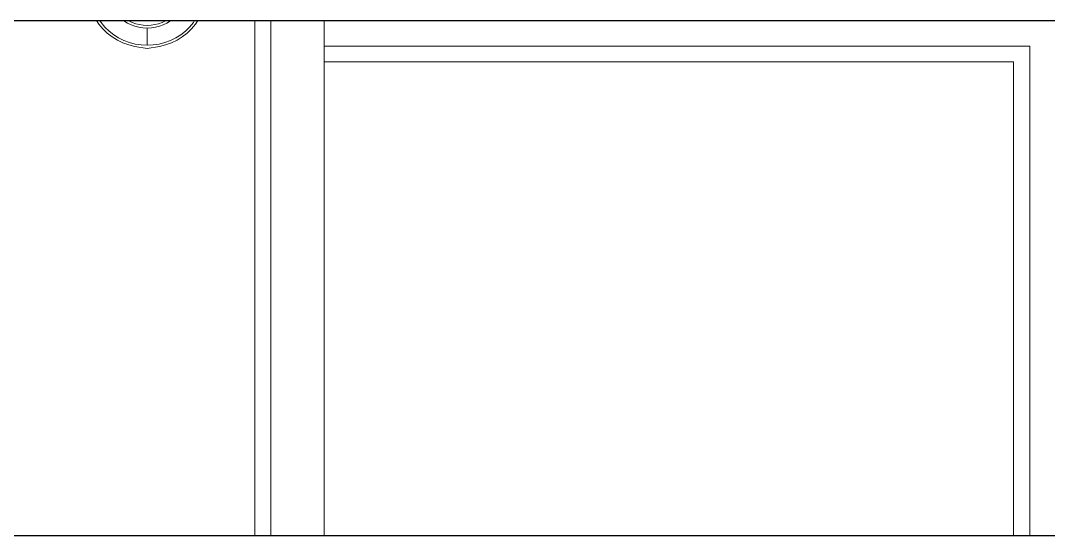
# Model space of a CAD drawing. Header units: inches. Extents: x -5096374 to -5070857, y -3259973 to -3243900.
# Drawn here: x -5079203.24 to -5079187.28, y -3259150.1 to -3259142.1 of the extents above; entities that cross this region are included whole.
import ezdxf

# ---------------------------------------------------------------- set-up
doc = ezdxf.new("R2010")
doc.units = ezdxf.units.IN
doc.header["$LTSCALE"] = 2
doc.header["$MEASUREMENT"] = 0
doc.layers.get('0').update_dxf_attribs({"linetype": 'CONTINUOUS'})
doc.layers.add('window', color=4, linetype='CONTINUOUS', lineweight=13)

msp = doc.modelspace()

# ---------------------------------------------------------------- linework, layer by layer
at = {"ltscale": 0.5}
for p, q in [((-5079359.202, -3259142.096), (-5078934.524, -3259142.096)), ((-5079359.202, -3259150.096), (-5078934.524, -3259150.096))]:
    msp.add_line(p, q, dxfattribs=at)
at = {"layer": 'window'}
for p, q in [((-5079202.061, -3259142.096), (-5079202.024, -3259142.151)), ((-5079202.012, -3259142.096), (-5079201.992, -3259142.128)), ((-5079201.644, -3259142.096), (-5079201.636, -3259142.103)), ((-5079201.636, -3259142.103), (-5079201.582, -3259142.136)), ((-5079201.561, -3259142.1), (-5079201.567, -3259142.096)), ((-5079201.508, -3259142.126), (-5079201.561, -3259142.1)), ((-5079200.99, -3259142.1), (-5079201.043, -3259142.126)), ((-5079200.984, -3259142.096), (-5079200.99, -3259142.1)), ((-5079200.969, -3259142.136), (-5079200.915, -3259142.103)), ((-5079200.915, -3259142.103), (-5079200.907, -3259142.096)), ((-5079200.559, -3259142.128), (-5079200.539, -3259142.096)), ((-5079200.527, -3259142.151), (-5079200.49, -3259142.096)), ((-5079199.606, -3259142.096), (-5079199.606, -3259150.096)), ((-5079199.354, -3259150.096), (-5079199.354, -3259142.096)), ((-5079198.526, -3259150.096), (-5079198.526, -3259142.096)), ((-5079202.024, -3259142.151), (-5079201.964, -3259142.224)), ((-5079201.992, -3259142.128), (-5079201.934, -3259142.198)), ((-5079201.964, -3259142.224), (-5079201.895, -3259142.29)), ((-5079201.934, -3259142.198), (-5079201.868, -3259142.261)), ((-5079201.868, -3259142.261), (-5079201.796, -3259142.318)), ((-5079201.582, -3259142.136), (-5079201.526, -3259142.164)), ((-5079201.526, -3259142.164), (-5079201.466, -3259142.186)), ((-5079201.453, -3259142.146), (-5079201.508, -3259142.126)), ((-5079201.466, -3259142.186), (-5079201.405, -3259142.201)), ((-5079201.396, -3259142.16), (-5079201.453, -3259142.146)), ((-5079201.405, -3259142.201), (-5079201.342, -3259142.21)), ((-5079201.338, -3259142.169), (-5079201.396, -3259142.16)), ((-5079201.342, -3259142.21), (-5079201.275, -3259142.213)), ((-5079201.275, -3259142.171), (-5079201.338, -3259142.169)), ((-5079201.213, -3259142.169), (-5079201.275, -3259142.171)), ((-5079201.275, -3259142.213), (-5079201.209, -3259142.21)), ((-5079201.275, -3259142.478), (-5079201.275, -3259142.213)), ((-5079201.155, -3259142.16), (-5079201.213, -3259142.169)), ((-5079201.209, -3259142.21), (-5079201.146, -3259142.201)), ((-5079201.098, -3259142.146), (-5079201.155, -3259142.16)), ((-5079201.146, -3259142.201), (-5079201.085, -3259142.186)), ((-5079201.043, -3259142.126), (-5079201.098, -3259142.146)), ((-5079201.085, -3259142.186), (-5079201.025, -3259142.164)), ((-5079201.025, -3259142.164), (-5079200.969, -3259142.136)), ((-5079200.755, -3259142.318), (-5079200.683, -3259142.261)), ((-5079200.683, -3259142.261), (-5079200.617, -3259142.198)), ((-5079200.656, -3259142.29), (-5079200.587, -3259142.224)), ((-5079200.617, -3259142.198), (-5079200.559, -3259142.128)), ((-5079200.587, -3259142.224), (-5079200.527, -3259142.151)), ((-5079201.895, -3259142.29), (-5079201.82, -3259142.35)), ((-5079201.82, -3259142.35), (-5079201.739, -3259142.401)), ((-5079201.796, -3259142.318), (-5079201.719, -3259142.366)), ((-5079201.739, -3259142.401), (-5079201.652, -3259142.443)), ((-5079201.719, -3259142.366), (-5079201.636, -3259142.407)), ((-5079201.636, -3259142.407), (-5079201.549, -3259142.439)), ((-5079201.002, -3259142.439), (-5079200.915, -3259142.407)), ((-5079200.915, -3259142.407), (-5079200.832, -3259142.366)), ((-5079200.899, -3259142.443), (-5079200.812, -3259142.401)), ((-5079200.832, -3259142.366), (-5079200.755, -3259142.318)), ((-5079200.812, -3259142.401), (-5079200.731, -3259142.35)), ((-5079200.731, -3259142.35), (-5079200.656, -3259142.29)), ((-5079201.652, -3259142.443), (-5079201.562, -3259142.476)), ((-5079201.562, -3259142.476), (-5079201.468, -3259142.5)), ((-5079201.549, -3259142.439), (-5079201.46, -3259142.461)), ((-5079201.468, -3259142.5), (-5079201.275, -3259142.528)), ((-5079201.46, -3259142.461), (-5079201.368, -3259142.475)), ((-5079201.368, -3259142.475), (-5079201.275, -3259142.478)), ((-5079201.275, -3259142.478), (-5079201.183, -3259142.475)), ((-5079201.275, -3259142.528), (-5079201.083, -3259142.5)), ((-5079201.183, -3259142.475), (-5079201.091, -3259142.461)), ((-5079201.091, -3259142.461), (-5079201.002, -3259142.439)), ((-5079201.083, -3259142.5), (-5079200.989, -3259142.476)), ((-5079200.989, -3259142.476), (-5079200.899, -3259142.443)), ((-5079198.526, -3259142.492), (-5079187.571, -3259142.492)), ((-5079187.571, -3259142.492), (-5079187.571, -3259150.096)), ((-5079198.526, -3259142.737), (-5079187.823, -3259142.737)), ((-5079187.823, -3259142.737), (-5079187.823, -3259150.096))]:
    msp.add_line(p, q, dxfattribs=at)

doc.saveas('drawing.dxf')
